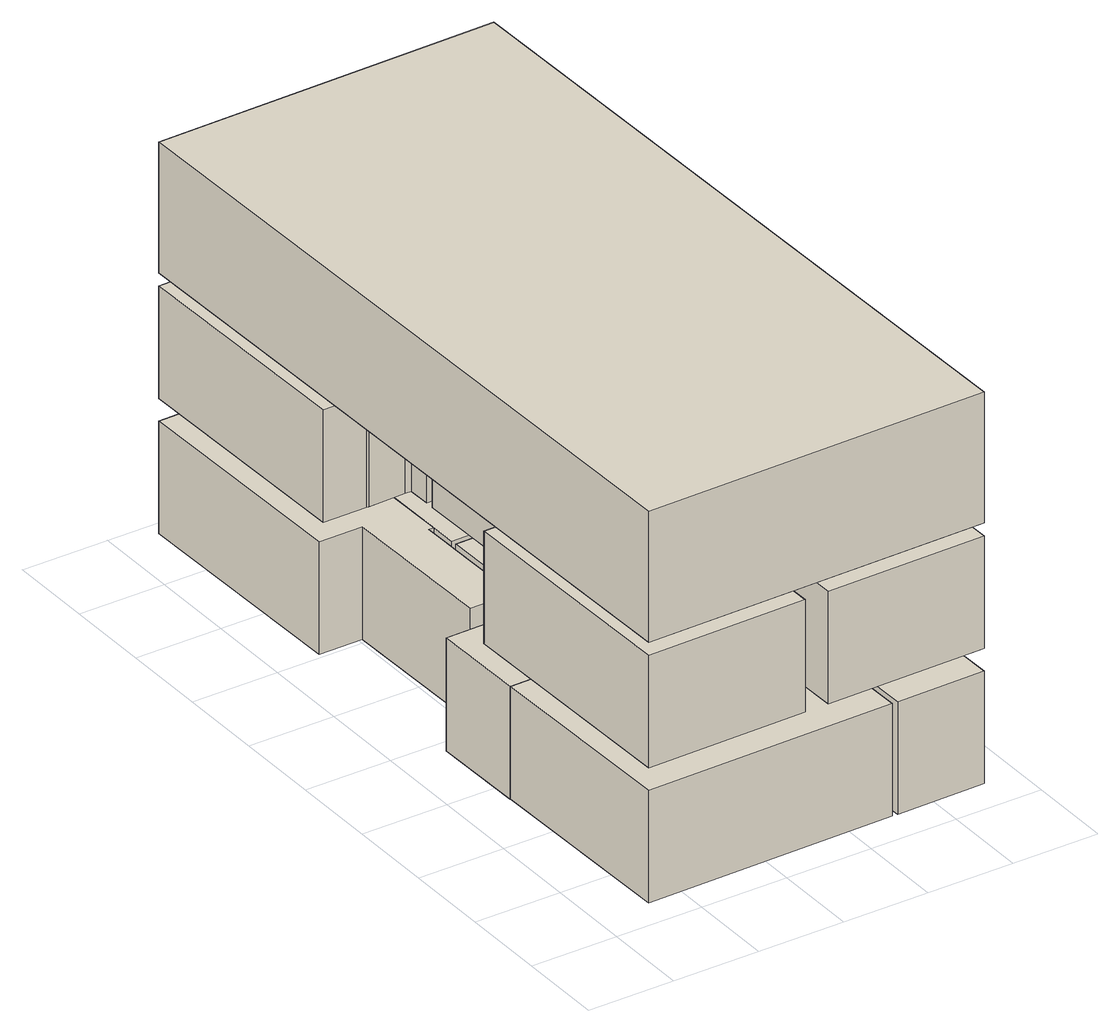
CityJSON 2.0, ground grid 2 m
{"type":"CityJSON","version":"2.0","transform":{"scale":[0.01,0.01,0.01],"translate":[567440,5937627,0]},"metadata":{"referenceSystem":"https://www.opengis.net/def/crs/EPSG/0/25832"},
"CityObjects":{
"building1":{"type":"Building","geometry":[{"type":"MultiSurface","lod":"1","boundaries":[[[0,1,2,3]],[[0,3,4,5]],[[3,2,6,4]],[[2,1,7,6]],[[1,0,5,7]],[[5,4,6,7]],[[8,9,10,11]],[[8,11,12,13]],[[11,10,5,12]],[[10,9,14,5]],[[9,8,13,14]],[[13,12,5,14]],[[15,16,17,18]],[[15,18,19,20]],[[18,17,21,19]],[[17,16,22,21]],[[16,15,20,22]],[[20,19,21,22]],[[23,24,25,26,27,1,28,29,30,31,32,33,34,35,36,37]],[[23,37,38,39]],[[37,36,40,38]],[[36,35,41,40]],[[35,34,42,41]],[[34,33,43,42]],[[33,32,44,43]],[[32,31,45,44]],[[31,30,46,45]],[[30,29,47,46]],[[29,28,14,47]],[[28,1,7,14]],[[1,27,48,7]],[[27,26,49,48]],[[26,25,50,49]],[[25,24,51,50]],[[24,23,39,51]],[[39,38,40,41,42,43,44,45,46,47,14,7,48,49,50,51]],[[52,53,54,55]],[[52,55,56,57]],[[55,54,58,56]],[[54,53,59,58]],[[53,52,57,59]],[[57,56,58,59]],[[60,61,62,63]],[[60,63,64,65]],[[63,62,57,64]],[[62,61,66,57]],[[61,60,65,66]],[[65,64,57,66]],[[67,68,69,70]],[[67,70,71,72]],[[70,69,73,71]],[[69,68,74,73]],[[68,67,72,74]],[[72,71,73,74]],[[75,76,77,78,53,79,80,81,82,83,84,85,86,87,88,89]],[[75,89,90,91]],[[89,88,92,90]],[[88,87,93,92]],[[87,86,94,93]],[[86,85,95,94]],[[85,84,96,95]],[[84,83,97,96]],[[83,82,98,97]],[[82,81,99,98]],[[81,80,100,99]],[[80,79,66,100]],[[79,53,59,66]],[[53,78,101,59]],[[78,77,102,101]],[[77,76,103,102]],[[76,75,91,103]],[[91,90,92,93,94,95,96,97,98,99,100,66,59,101,102,103]],[[104,105,106,107]],[[104,107,108,109]],[[107,106,110,108]],[[106,105,111,110]],[[105,104,109,111]],[[109,108,110,111]],[[112,113,114,115,116,117,118,119,120,121]],[[112,121,122,123]],[[121,120,124,122]],[[120,119,125,124]],[[119,118,126,125]],[[118,117,127,126]],[[117,116,128,127]],[[116,115,129,128]],[[115,114,130,129]],[[114,113,131,130]],[[113,112,123,131]],[[123,122,124,125,126,127,128,129,130,131]],[[132,133,134,135,136,137,138,139,140]],[[132,140,141,142]],[[140,139,143,141]],[[139,138,144,143]],[[138,137,145,144]],[[137,136,146,145]],[[136,135,147,146]],[[135,134,148,147]],[[134,133,149,148]],[[133,132,142,149]],[[142,141,143,144,145,146,147,148,149]],[[150,151,152,153]],[[150,153,154,155]],[[153,152,156,154]],[[152,151,157,156]],[[151,150,155,157]],[[155,154,156,157]],[[158,159,160,161,162,163,164,165,166,167]],[[158,167,168,169]],[[167,166,170,168]],[[166,165,171,170]],[[165,164,172,171]],[[164,163,173,172]],[[163,162,174,173]],[[162,161,175,174]],[[161,160,176,175]],[[160,159,177,176]],[[159,158,169,177]],[[169,168,170,171,172,173,174,175,176,177]],[[178,179,180,181,182,183,184,185,186]],[[178,186,187,188]],[[186,185,189,187]],[[185,184,190,189]],[[184,183,191,190]],[[183,182,192,191]],[[182,181,193,192]],[[181,180,194,193]],[[180,179,195,194]],[[179,178,188,195]],[[188,187,189,190,191,192,193,194,195]],[[196,197,198,199]],[[196,199,200,201]],[[199,198,202,200]],[[198,197,203,202]],[[197,196,201,203]],[[201,200,202,203]],[[204,205,206,207]],[[204,207,208,209]],[[207,206,210,208]],[[206,205,211,210]],[[205,204,209,211]],[[209,208,210,211]],[[212,213,214,215]],[[212,215,216,217]],[[215,214,218,216]],[[214,213,219,218]],[[213,212,217,219]],[[217,216,218,219]]]}]}
},
"vertices":[
[115,548,2],[695,556,2],[702,78,2],[122,70,2],[122,70,260],[115,548,260],[702,78,260],[695,556,260],[694,779,1],[697,556,1],[115,548,1],[112,771,1],[112,771,260],[694,779,260],[697,556,260],[694,792,1],[548,789,1],[545,1006,1],[691,1008,1],[691,1008,260],[694,792,260],[545,1006,260],[548,789,260],[912,637,2],[920,81,2],[714,78,2],[709,436,2],[696,436,2],[697,556,2],[697,570,2],[695,717,2],[707,717,2],[706,785,2],[706,811,2],[705,887,2],[703,1009,2],[805,1010,2],[811,635,2],[811,635,260],[912,637,260],[805,1010,260],[703,1009,260],[705,887,260],[706,811,260],[706,785,260],[707,717,260],[695,717,260],[697,570,260],[696,436,260],[709,436,260],[714,78,260],[920,81,260],[903,1299,2],[323,1291,2],[317,1769,2],[896,1777,2],[896,1777,260],[903,1299,260],[317,1769,260],[323,1291,260],[324,1068,1],[321,1291,1],[903,1299,1],[906,1076,1],[906,1076,260],[324,1068,260],[321,1291,260],[324,1055,1],[470,1057,1],[473,840,1],[327,838,1],[327,838,260],[324,1055,260],[473,840,260],[470,1057,260],[98,1765,2],[304,1768,2],[309,1410,2],[322,1411,2],[321,1291,2],[321,1277,2],[323,1130,2],[311,1130,2],[312,1061,2],[312,1036,2],[313,959,2],[315,838,2],[213,837,2],[208,1211,2],[106,1210,2],[106,1210,260],[98,1765,260],[208,1211,260],[213,837,260],[315,838,260],[313,959,260],[312,1036,260],[312,1061,260],[311,1130,260],[323,1130,260],[321,1277,260],[322,1411,260],[309,1410,260],[304,1768,260],[549,719,311],[545,1029,311],[697,1032,311],[702,721,311],[702,721,570],[549,719,570],[697,1032,570],[545,1029,570],[549,76,312],[540,701,312],[542,701,312],[702,703,312],[703,649,312],[719,649,312],[806,650,312],[810,650,312],[912,652,312],[920,81,312],[920,81,570],[549,76,570],[912,652,570],[810,650,570],[806,650,570],[719,649,570],[703,649,570],[702,703,570],[542,701,570],[540,701,570],[533,1147,312],[524,1772,312],[896,1777,312],[904,1206,312],[800,1205,312],[713,1204,312],[695,1203,312],[696,1149,312],[535,1147,312],[535,1147,570],[533,1147,570],[696,1149,570],[695,1203,570],[713,1204,570],[800,1205,570],[904,1206,570],[896,1777,570],[524,1772,570],[469,1128,311],[474,816,311],[321,814,311],[316,1126,311],[316,1126,570],[469,1128,570],[321,814,570],[474,816,570],[469,1771,312],[478,1146,312],[476,1146,312],[316,1144,312],[315,1198,312],[299,1198,312],[213,1196,312],[208,1196,312],[106,1195,312],[98,1765,312],[98,1765,570],[469,1771,570],[106,1195,570],[208,1196,570],[213,1196,570],[299,1198,570],[315,1198,570],[316,1144,570],[476,1146,570],[478,1146,570],[485,700,312],[494,75,312],[122,70,312],[114,640,312],[214,642,312],[301,643,312],[323,643,312],[323,697,312],[483,700,312],[483,700,570],[485,700,570],[323,697,570],[323,643,570],[301,643,570],[214,642,570],[114,640,570],[122,70,570],[494,75,570],[544,1042,311],[543,1135,311],[696,1137,311],[697,1044,311],[697,1044,570],[544,1042,570],[696,1137,570],[543,1135,570],[474,804,311],[475,712,311],[322,710,311],[321,801,311],[321,801,570],[474,804,570],[322,710,570],[475,712,570],[122,70,600],[98,1765,600],[896,1777,600],[920,81,600],[920,81,900],[122,70,900],[896,1777,900],[98,1765,900]
]}
